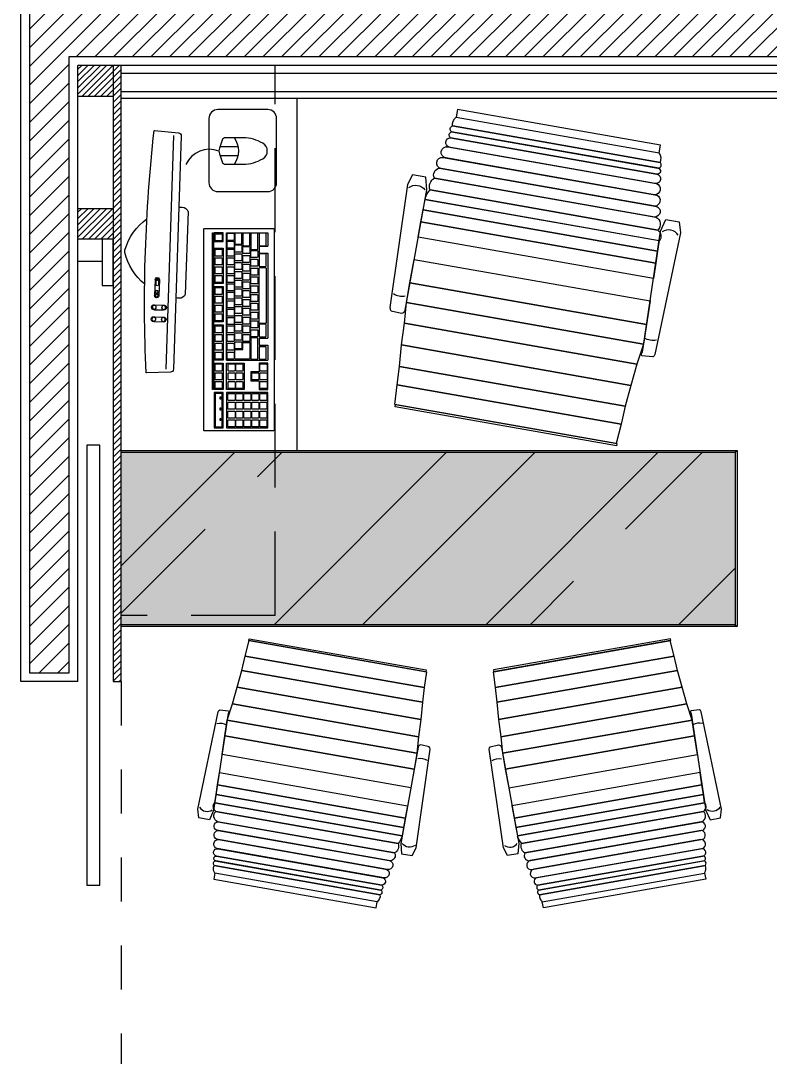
# Model space of a CAD drawing. Header units: millimetres. Extents: x 1999 to 2304, y 1614 to 1800.
# Drawn here: x 2214.002 to 2215.706, y 1632.207 to 1634.563 of the extents above; entities that cross this region are included whole.
import ezdxf

# ---------------------------------------------------------------- set-up
doc = ezdxf.new("R2010")
doc.units = ezdxf.units.MM
doc.header["$LTSCALE"] = 0.03
doc.linetypes.add('HIDDEN', pattern=[9.525, 6.35, -3.175])
for name, color, linetype in [('Esquadrias', 3, 'Continuous'), ('Layout', 6, 'Continuous'), ('PL1', 1, 'Continuous'), ('PL250', 250, 'Continuous'), ('PL251', 251, 'Continuous'), ('PL5', 5, 'Continuous'), ('PL6', 6, 'Continuous')]:
    doc.layers.add(name, color=color, linetype=linetype)

# ---------------------------------------------------------------- blocks, each defined once
blk = doc.blocks.new('chair')
at = {"layer": 'Layout', "color": 5}
for p, q in [((-0.2341, -0.0176), (-0.2341, 0)), ((-0.2341, 0), (0.2341, 0)), ((0.2341, 0), (0.2341, -0.0176)), ((0.2341, -0.0176), (-0.2341, -0.0176))]:
    blk.add_line(p, q, dxfattribs=at)
at = {"layer": 'Layout', "color": 251}
for p, q in [((0.2341, -0.0176), (-0.2341, -0.0176)), ((0.2341, -0.0176), (-0.2341, -0.0176)), ((-0.2398, -0.0385), (0.2388, -0.0385)), ((0.2388, -0.0385), (-0.2398, -0.0385)), ((-0.2398, -0.0385), (0.2388, -0.0385)), ((-0.2398, -0.0521), (0.2388, -0.0521)), ((0.2388, -0.0521), (-0.2373, -0.0521)), ((0.2388, -0.0661), (-0.2373, -0.0661)), ((-0.2373, -0.0661), (0.2388, -0.0661)), ((0.2414, -0.0874), (-0.2399, -0.0874)), ((-0.2373, -0.0874), (0.2388, -0.0874)), ((0.2474, -0.113), (-0.2459, -0.113)), ((-0.2399, -0.113), (0.2414, -0.113)), ((0.2513, -0.1386), (-0.2499, -0.1386)), ((-0.2459, -0.1386), (0.2474, -0.1386)), ((0.259, -0.1627), (-0.252, -0.1627)), ((-0.2499, -0.1627), (0.259, -0.1627)), ((0.264, -0.1907), (-0.2615, -0.1907)), ((-0.2615, -0.1907), (0.264, -0.1907)), ((0.2716, -0.2139), (-0.2688, -0.2139)), ((-0.2688, -0.2141), (0.2716, -0.2139)), ((0.2717, -0.2381), (-0.2694, -0.2381)), ((-0.2694, -0.2381), (0.2717, -0.2381)), ((0.2718, -0.2655), (-0.2701, -0.2655)), ((-0.2701, -0.2655), (0.2718, -0.2655)), ((-0.271, -0.3012), (0.2719, -0.3012)), ((0.2721, -0.3525), (-0.2723, -0.3525)), ((0.2723, -0.4068), (-0.2737, -0.4068)), ((-0.2737, -0.4068), (0.2723, -0.4068)), ((0.2725, -0.4524), (-0.2749, -0.4518)), ((-0.2749, -0.4518), (0.2725, -0.4524)), ((-0.2678, -0.4994), (0.2685, -0.4994)), ((0.2685, -0.4994), (-0.2678, -0.4994)), ((-0.2628, -0.5491), (0.2667, -0.5491)), ((0.2667, -0.5491), (-0.2628, -0.5491)), ((-0.2583, -0.598), (0.2627, -0.598)), ((0.2627, -0.598), (-0.2583, -0.598)), ((-0.2561, -0.6398), (0.2605, -0.6398)), ((0.2605, -0.6398), (-0.2561, -0.6398)), ((-0.2523, -0.6849), (0.2585, -0.6849))]:
    blk.add_line(p, q, dxfattribs=at)
at = {"layer": 'Layout'}
for p, q in [((-0.2688, -0.2139), (-0.2694, -0.2381)), ((0.2717, -0.2381), (0.2716, -0.2139)), ((-0.2694, -0.2381), (-0.2701, -0.2655)), ((0.2718, -0.2655), (0.2717, -0.2381)), ((-0.2701, -0.2655), (-0.271, -0.3012)), ((0.2719, -0.3012), (0.2718, -0.2655)), ((-0.2723, -0.3525), (-0.2737, -0.4068)), ((0.2723, -0.4068), (0.2721, -0.3525)), ((-0.2737, -0.4068), (-0.2749, -0.4518)), ((0.2725, -0.4524), (0.2723, -0.4068)), ((-0.2749, -0.4518), (-0.2678, -0.4994)), ((0.2685, -0.4994), (0.2725, -0.4524)), ((-0.2678, -0.4994), (-0.2628, -0.5491)), ((0.2667, -0.5491), (0.2685, -0.4994)), ((-0.2628, -0.5491), (-0.2583, -0.598)), ((0.2627, -0.598), (0.2667, -0.5491)), ((-0.2583, -0.598), (-0.2561, -0.6398)), ((0.2605, -0.6398), (0.2627, -0.598)), ((-0.2561, -0.6398), (-0.2523, -0.6849)), ((0.2585, -0.6849), (0.2605, -0.6398))]:
    blk.add_line(p, q, dxfattribs=at)
at = {"layer": 'Layout', "color": 5}
for points in [[(-0.2755, -0.1643), (-0.3059, -0.1643), (-0.3132, -0.1881), (-0.304, -0.4704, 0.205362), (-0.3002, -0.4768), (-0.2757, -0.4782, 0.424927), (-0.2754, -0.4703), (-0.2682, -0.1924)], [(0.2788, -0.164), (0.3092, -0.164), (0.3165, -0.1878), (0.3073, -0.4701, -0.205362), (0.3035, -0.4765), (0.279, -0.4779, -0.331039), (0.2726, -0.47), (0.2715, -0.1921)]]:
    blk.add_lwpolyline(points, format="xyb", close=True, dxfattribs=at)
for points in [[(-0.3092, -0.1942, -0.419252), (-0.2722, -0.1931, 0.402201)], [(0.3125, -0.1939, 0.419252), (0.2755, -0.1929, -0.402201)], [(-0.3018, -0.4375, 0.2105), (-0.2744, -0.4377, -0.207409)], [(0.3051, -0.4373, -0.2105), (0.2777, -0.4374, 0.207409)]]:
    blk.add_lwpolyline(points, format="xyb", dxfattribs=at)
at = {"layer": 'Layout'}
blk.add_lwpolyline([(0.2568, -0.6849), (-0.2539, -0.6849), (-0.2539, -0.69), (0.2568, -0.69)], close=True, dxfattribs=at)
at = {"layer": 'Layout', "color": 5}
for centre, radius, start, end in [((-0.2165, -0.0337), 0.0238, 137.6235, 191.6796), ((-0.2165, -0.0337), 0.0238, 137.6235, 191.6796), ((0.2189, -0.032), 0.0209, 341.9604, 43.4591), ((0.2189, -0.032), 0.0209, 341.9604, 43.4591), ((-0.2343, -0.0453), 0.00878, 129.2386, 230.7614), ((0.2357, -0.0453), 0.00745, 294.139, 65.861), ((-0.2373, -0.0767), 0.0107, 90, 270), ((-0.2373, -0.0591), 0.00696, 90, 270), ((0.2352, -0.0591), 0.00781, 296.9826, 63.0174), ((0.2369, -0.0767), 0.0108, 280.1541, 79.8459), ((-0.2382, -0.1002), 0.0129, 97.7987, 262.2013), ((0.2414, -0.1002), 0.0128, 270, 90), ((-0.2416, -0.1258), 0.0135, 108.746, 251.254), ((0.2474, -0.1258), 0.0128, 270, 90), ((-0.2472, -0.1506), 0.0124, 102.6717, 257.3283), ((0.2471, -0.1532), 0.0152, 321.1954, 74.0184), ((-0.2473, -0.1799), 0.0178, 105.1255, 217.329), ((0.2455, -0.1796), 0.0216, 329.1582, 51.2932), ((-0.2552, -0.2055), 0.0161, 113.1015, 212.385), ((0.2232, -0.2168), 0.0485, 3.4659, 32.6133)]:
    blk.add_arc(centre, radius, start, end, dxfattribs=at)
blk = doc.blocks.new('TV DE PLASMA 29PL')
at = {"layer": 'PL250'}
for p, q in [((0.1413, 0.2032), (-0.1307, 0.2032)), ((0.3901, 0.1474), (-0.3795, 0.1474)), ((-0.2245, 0.1025), (-0.2245, 0.1335)), ((-0.2085, 0.1025), (-0.2085, 0.1335)), ((-0.1852, 0.1025), (-0.1852, 0.1335)), ((-0.1692, 0.1025), (-0.1692, 0.1335)), ((-0.0866, 0.1163), (-0.1388, 0.1163)), ((-0.0866, 0.1135), (-0.1016, 0.1135)), ((-0.0866, 0.1051), (-0.1016, 0.1051)), ((-0.0866, 0.1135), (-0.0866, 0.1051)), ((-0.0866, 0.1023), (-0.1388, 0.1023))]:
    blk.add_line(p, q, dxfattribs=at)
for centre, radius in [((-0.2165, 0.1335), 0.00673), ((-0.2165, 0.1335), 0.00623), ((-0.1772, 0.1335), 0.00673), ((-0.1772, 0.1335), 0.00623), ((-0.2165, 0.1025), 0.00673), ((-0.2165, 0.1025), 0.00623), ((-0.1772, 0.1025), 0.00673), ((-0.1772, 0.1025), 0.00623), ((-0.1388, 0.1093), 0.00498), ((-0.1388, 0.1093), 0.00448), ((-0.1265, 0.1093), 0.00498), ((-0.1265, 0.1093), 0.00448), ((-0.0866, 0.1093), 0.00162)]:
    blk.add_circle(centre, radius, dxfattribs=at)
for centre, radius, start, end in [((-0.1248, 0.1841), 0.02, 107.0959, 181.9473), ((0.0523, 0.1901), 0.1971, 181.9473, 185.1513), ((0.1354, 0.1841), 0.02, 358.0527, 72.9041), ((-0.0417, 0.1901), 0.1971, 354.8487, 358.0527), ((-0.2165, 0.1345), 0.00807, 352.6021, 187.3979), ((-0.1772, 0.1345), 0.00807, 352.6021, 187.3979), ((-0.2165, 0.1014), 0.00807, 172.6021, 7.3979), ((-0.1772, 0.1014), 0.00807, 172.6021, 7.3979), ((-0.1391, 0.1093), 0.00701, 87.5804, 272.4196), ((-0.1018, 0.1093), 0.00424, 87.5804, 272.4196), ((-0.0863, 0.1093), 0.00701, 267.5804, 92.4196), ((-0.0864, 0.1093), 0.00424, 267.5804, 92.4196), ((0.0523, 0.1901), 0.1971, 218.1188, 254.6284), ((-0.0417, 0.1901), 0.1971, 285.3716, 321.8812), ((0.0053, 0.0193), 0.02, 254.6284, 285.3716)]:
    blk.add_arc(centre, radius, start, end, dxfattribs=at)
at = {"layer": 'PL5'}
blk.add_lwpolyline([(0.4, 0.163, 0.395059), (0.3901, 0.1724), (-0.3795, 0.1724, 0.395059), (-0.3894, 0.163), (-0.3946, 0.0843, 0.255546), (-0.3938, 0.0825, 0.038223), (0.4044, 0.0825, 0.255546), (0.4052, 0.0843)], format="xyb", close=True, dxfattribs=at)
blk = doc.blocks.new('Teclado')
at = {"layer": 'PL250'}
blk.add_lwpolyline([(-0.23, 0.158), (-0.23, 0.002, 0.414214), (-0.228, 0), (0.228, 0, 0.414214), (0.23, 0.002), (0.23, 0.158, 0.414214), (0.228, 0.16), (-0.228, 0.16, 0.414214)], format="xyb", close=True, dxfattribs=at)
at = {"layer": 'PL251'}
for p, q in [((-0.22, 0.108), (-0.22, 0.0141)), ((0.069, 0.108), (-0.22, 0.108)), ((0.069, 0.108), (0.069, 0.0141)), ((0.098, 0.0494), (0.098, 0.0363)), ((0.116, 0.0532), (0.116, 0.034)), ((-0.19, 0.0341), (-0.19, 0.0141)), ((-0.19, 0.0341), (-0.174, 0.0341)), ((-0.174, 0.0341), (-0.174, 0.0141)), ((0.019, 0.0341), (0.019, 0.0141)), ((0.019, 0.0341), (0.035, 0.0341)), ((0.035, 0.0341), (0.035, 0.0141)), ((-0.22, 0.0141), (-0.19, 0.0141)), ((-0.174, 0.0141), (0.019, 0.0141)), ((0.035, 0.0141), (0.069, 0.0141))]:
    blk.add_line(p, q, dxfattribs=at)
for points in [[(-0.22, 0.138), (0.136, 0.138), (0.136, 0.14), (-0.22, 0.14)], [(-0.22, 0.136), (-0.2, 0.136), (-0.2, 0.116), (-0.22, 0.116)], [(-0.105, 0.136), (-0.185, 0.136), (-0.185, 0.116), (-0.105, 0.116)], [(-0.018, 0.136), (-0.098, 0.136), (-0.098, 0.116), (-0.018, 0.116)], [(0.069, 0.136), (-0.011, 0.136), (-0.011, 0.116), (0.069, 0.116)], [(0.136, 0.136), (0.076, 0.136), (0.076, 0.116), (0.136, 0.116)], [(0.143, 0.136), (0.223, 0.136), (0.223, 0.116), (0.143, 0.116)], [(0.145, 0.134), (0.221, 0.134), (0.221, 0.118), (0.145, 0.118)], [(0.1529, 0.1227), (0.1529, 0.1207), (0.1579, 0.1207), (0.1579, 0.1227)], [(0.1779, 0.1227), (0.1779, 0.1207), (0.1829, 0.1207), (0.1829, 0.1227)], [(0.2018, 0.1227), (0.2018, 0.1207), (0.2068, 0.1207), (0.2068, 0.1227)], [(0.136, 0.108), (0.076, 0.108), (0.076, 0.068), (0.136, 0.068)], [(0.223, 0.0141), (0.143, 0.0141), (0.143, 0.108), (0.223, 0.108)]]:
    blk.add_lwpolyline(points, close=True, dxfattribs=at)
for points in [[(-0.202, 0.1325, 0.414214), (-0.2035, 0.134), (-0.2165, 0.134, 0.414214), (-0.218, 0.1325), (-0.218, 0.1195, 0.414214), (-0.2165, 0.118), (-0.2035, 0.118, 0.414214), (-0.202, 0.1195)], [(-0.167, 0.1325, 0.414214), (-0.1685, 0.134), (-0.1815, 0.134, 0.414214), (-0.183, 0.1325), (-0.183, 0.1195, 0.414214), (-0.1815, 0.118), (-0.1685, 0.118, 0.414214), (-0.167, 0.1195)], [(-0.147, 0.1325, 0.414214), (-0.1485, 0.134), (-0.1615, 0.134, 0.414214), (-0.163, 0.1325), (-0.163, 0.1195, 0.414214), (-0.1615, 0.118), (-0.1485, 0.118, 0.414214), (-0.147, 0.1195)], [(-0.127, 0.1325, 0.414214), (-0.1285, 0.134), (-0.1415, 0.134, 0.414214), (-0.143, 0.1325), (-0.143, 0.1195, 0.414214), (-0.1415, 0.118), (-0.1285, 0.118, 0.414214), (-0.127, 0.1195)], [(-0.107, 0.1325, 0.414214), (-0.1085, 0.134), (-0.1215, 0.134, 0.414214), (-0.123, 0.1325), (-0.123, 0.1195, 0.414214), (-0.1215, 0.118), (-0.1085, 0.118, 0.414214), (-0.107, 0.1195)], [(-0.0799, 0.1325, 0.414214), (-0.0814, 0.134), (-0.0944, 0.134, 0.414214), (-0.0959, 0.1325), (-0.0959, 0.1195, 0.414214), (-0.0944, 0.118), (-0.0814, 0.118, 0.414214), (-0.0799, 0.1195)], [(-0.0599, 0.1325, 0.414214), (-0.0614, 0.134), (-0.0744, 0.134, 0.414214), (-0.0759, 0.1325), (-0.0759, 0.1195, 0.414214), (-0.0744, 0.118), (-0.0614, 0.118, 0.414214), (-0.0599, 0.1195)], [(-0.0399, 0.1325, 0.414214), (-0.0414, 0.134), (-0.0544, 0.134, 0.414214), (-0.0559, 0.1325), (-0.0559, 0.1195, 0.414214), (-0.0544, 0.118), (-0.0414, 0.118, 0.414214), (-0.0399, 0.1195)], [(-0.0199, 0.1325, 0.414214), (-0.0214, 0.134), (-0.0344, 0.134, 0.414214), (-0.0359, 0.1325), (-0.0359, 0.1195, 0.414214), (-0.0344, 0.118), (-0.0214, 0.118, 0.414214), (-0.0199, 0.1195)], [(0.007, 0.1325, 0.414214), (0.0055, 0.134), (-0.0075, 0.134, 0.414214), (-0.009, 0.1325), (-0.009, 0.1195, 0.414214), (-0.0075, 0.118), (0.0055, 0.118, 0.414214), (0.007, 0.1195)], [(0.027, 0.1325, 0.414214), (0.0255, 0.134), (0.0125, 0.134, 0.414214), (0.011, 0.1325), (0.011, 0.1195, 0.414214), (0.0125, 0.118), (0.0255, 0.118, 0.414214), (0.027, 0.1195)], [(0.047, 0.1325, 0.414214), (0.0455, 0.134), (0.0325, 0.134, 0.414214), (0.031, 0.1325), (0.031, 0.1195, 0.414214), (0.0325, 0.118), (0.0455, 0.118, 0.414214), (0.047, 0.1195)], [(0.067, 0.1325, 0.414214), (0.0655, 0.134), (0.0525, 0.134, 0.414214), (0.051, 0.1325), (0.051, 0.1195, 0.414214), (0.0525, 0.118), (0.0655, 0.118, 0.414214), (0.067, 0.1195)], [(0.094, 0.1325, 0.414214), (0.0925, 0.134), (0.0795, 0.134, 0.414214), (0.078, 0.1325), (0.078, 0.1195, 0.414214), (0.0795, 0.118), (0.0925, 0.118, 0.414214), (0.094, 0.1195)], [(0.114, 0.1325, 0.414214), (0.1125, 0.134), (0.0995, 0.134, 0.414214), (0.098, 0.1325), (0.098, 0.1195, 0.414214), (0.0995, 0.118), (0.1125, 0.118, 0.414214), (0.114, 0.1195)], [(0.134, 0.1325, 0.414214), (0.1325, 0.134), (0.1195, 0.134, 0.414214), (0.118, 0.1325), (0.118, 0.1195, 0.414214), (0.1195, 0.118), (0.1325, 0.118, 0.414214), (0.134, 0.1195)], [(-0.2029, 0.1055, 0.414214), (-0.2044, 0.107), (-0.2174, 0.107, 0.414214), (-0.2189, 0.1055), (-0.2189, 0.0925, 0.414214), (-0.2174, 0.091), (-0.2044, 0.091, 0.414214), (-0.2029, 0.0925)], [(-0.1848, 0.1055, 0.414214), (-0.1863, 0.107), (-0.1993, 0.107, 0.414214), (-0.2008, 0.1055), (-0.2008, 0.0925, 0.414214), (-0.1993, 0.091), (-0.1863, 0.091, 0.414214), (-0.1848, 0.0925)], [(-0.167, 0.1055, 0.414214), (-0.1685, 0.107), (-0.1815, 0.107, 0.414214), (-0.183, 0.1055), (-0.183, 0.0925, 0.414214), (-0.1815, 0.091), (-0.1685, 0.091, 0.414214), (-0.167, 0.0925)], [(-0.147, 0.1055, 0.414214), (-0.1485, 0.107), (-0.1615, 0.107, 0.414214), (-0.163, 0.1055), (-0.163, 0.0925, 0.414214), (-0.1615, 0.091), (-0.1485, 0.091, 0.414214), (-0.147, 0.0925)], [(-0.127, 0.1055, 0.414214), (-0.1285, 0.107), (-0.1415, 0.107, 0.414214), (-0.143, 0.1055), (-0.143, 0.0925, 0.414214), (-0.1415, 0.091), (-0.1285, 0.091, 0.414214), (-0.127, 0.0925)], [(-0.107, 0.1055, 0.414214), (-0.1085, 0.107), (-0.1215, 0.107, 0.414214), (-0.123, 0.1055), (-0.123, 0.0925, 0.414214), (-0.1215, 0.091), (-0.1085, 0.091, 0.414214), (-0.107, 0.0925)], [(-0.0881, 0.1055, 0.414214), (-0.0896, 0.107), (-0.1026, 0.107, 0.414214), (-0.1041, 0.1055), (-0.1041, 0.0925, 0.414214), (-0.1026, 0.091), (-0.0896, 0.091, 0.414214), (-0.0881, 0.0925)], [(-0.0692, 0.1055, 0.414214), (-0.0707, 0.107), (-0.0837, 0.107, 0.414214), (-0.0852, 0.1055), (-0.0852, 0.0925, 0.414214), (-0.0837, 0.091), (-0.0707, 0.091, 0.414214), (-0.0692, 0.0925)], [(-0.0496, 0.1055, 0.414214), (-0.0511, 0.107), (-0.0641, 0.107, 0.414214), (-0.0656, 0.1055), (-0.0656, 0.0925, 0.414214), (-0.0641, 0.091), (-0.0511, 0.091, 0.414214), (-0.0496, 0.0925)], [(-0.0303, 0.1055, 0.414214), (-0.0318, 0.107), (-0.0448, 0.107, 0.414214), (-0.0463, 0.1055), (-0.0463, 0.0925, 0.414214), (-0.0448, 0.091), (-0.0318, 0.091, 0.414214), (-0.0303, 0.0925)], [(-0.0114, 0.1055, 0.414214), (-0.0129, 0.107), (-0.0259, 0.107, 0.414214), (-0.0274, 0.1055), (-0.0274, 0.0925, 0.414214), (-0.0259, 0.091), (-0.0129, 0.091, 0.414214), (-0.0114, 0.0925)], [(0.007, 0.1055, 0.414214), (0.0055, 0.107), (-0.0075, 0.107, 0.414214), (-0.009, 0.1055), (-0.009, 0.0925, 0.414214), (-0.0075, 0.091), (0.0055, 0.091, 0.414214), (0.007, 0.0925)], [(0.027, 0.1055, 0.414214), (0.0255, 0.107), (0.0125, 0.107, 0.414214), (0.011, 0.1055), (0.011, 0.0925, 0.414214), (0.0125, 0.091), (0.0255, 0.091, 0.414214), (0.027, 0.0925)], [(0.047, 0.1055, 0.414214), (0.0455, 0.107), (0.0325, 0.107, 0.414214), (0.031, 0.1055), (0.031, 0.0925, 0.414214), (0.0325, 0.091), (0.0455, 0.091, 0.414214), (0.047, 0.0925)], [(0.067, 0.1055, 0.414214), (0.0655, 0.107), (0.0525, 0.107, 0.414214), (0.051, 0.1055), (0.051, 0.0925, 0.414214), (0.0525, 0.091), (0.0655, 0.091, 0.414214), (0.067, 0.0925)], [(0.094, 0.1032, 0.414214), (0.0925, 0.1047), (0.0795, 0.1047, 0.414214), (0.078, 0.1032), (0.078, 0.0902, 0.414214), (0.0795, 0.0887), (0.0925, 0.0887, 0.414214), (0.094, 0.0902)], [(0.114, 0.1032, 0.414214), (0.1125, 0.1047), (0.0995, 0.1047, 0.414214), (0.098, 0.1032), (0.098, 0.0902, 0.414214), (0.0995, 0.0887), (0.1125, 0.0887, 0.414214), (0.114, 0.0902)], [(0.134, 0.1032, 0.414214), (0.1325, 0.1047), (0.1195, 0.1047, 0.414214), (0.118, 0.1032), (0.118, 0.0902, 0.414214), (0.1195, 0.0887), (0.1325, 0.0887, 0.414214), (0.134, 0.0902)], [(0.161, 0.1033, 0.414214), (0.1595, 0.1048), (0.1465, 0.1048, 0.414214), (0.145, 0.1033), (0.145, 0.0903, 0.414214), (0.1465, 0.0888), (0.1595, 0.0888, 0.414214), (0.161, 0.0903)], [(0.181, 0.1033, 0.414214), (0.1795, 0.1048), (0.1665, 0.1048, 0.414214), (0.165, 0.1033), (0.165, 0.0903, 0.414214), (0.1665, 0.0888), (0.1795, 0.0888, 0.414214), (0.181, 0.0903)], [(0.201, 0.1033, 0.414214), (0.1995, 0.1048), (0.1865, 0.1048, 0.414214), (0.185, 0.1033), (0.185, 0.0903, 0.414214), (0.1865, 0.0888), (0.1995, 0.0888, 0.414214), (0.201, 0.0903)], [(0.221, 0.1033, 0.414214), (0.2195, 0.1048), (0.2065, 0.1048, 0.414214), (0.205, 0.1033), (0.205, 0.0903, 0.414214), (0.2065, 0.0888), (0.2195, 0.0888, 0.414214), (0.221, 0.0903)], [(-0.2175, 0.0894), (-0.1955, 0.0894, -0.414214), (-0.194, 0.0879), (-0.194, 0.0748, -0.414214), (-0.1955, 0.0733), (-0.2175, 0.0733, -0.414214), (-0.219, 0.0748), (-0.219, 0.0879, -0.414214)], [(-0.219, 0.0567), (-0.219, 0.0698, -0.414214), (-0.2175, 0.0713), (-0.1922, 0.0713, -0.414214), (-0.1907, 0.0698), (-0.1907, 0.0567, -0.414214), (-0.1922, 0.0552), (-0.2175, 0.0552, -0.414214)], [(-0.1764, 0.0878, 0.414214), (-0.1779, 0.0893), (-0.1909, 0.0893, 0.414214), (-0.1924, 0.0878), (-0.1924, 0.0748, 0.414214), (-0.1909, 0.0733), (-0.1779, 0.0733, 0.414214), (-0.1764, 0.0748)], [(-0.1727, 0.0697, 0.414214), (-0.1742, 0.0712), (-0.1872, 0.0712, 0.414214), (-0.1887, 0.0697), (-0.1887, 0.0567, 0.414214), (-0.1872, 0.0552), (-0.1742, 0.0552, 0.414214), (-0.1727, 0.0567)], [(-0.1564, 0.0878, 0.414214), (-0.1579, 0.0893), (-0.1709, 0.0893, 0.414214), (-0.1724, 0.0878), (-0.1724, 0.0748, 0.414214), (-0.1709, 0.0733), (-0.1579, 0.0733, 0.414214), (-0.1564, 0.0748)], [(-0.1527, 0.0697, 0.414214), (-0.1542, 0.0712), (-0.1672, 0.0712, 0.414214), (-0.1687, 0.0697), (-0.1687, 0.0567, 0.414214), (-0.1672, 0.0552), (-0.1542, 0.0552, 0.414214), (-0.1527, 0.0567)], [(-0.1364, 0.0878, 0.414214), (-0.1379, 0.0893), (-0.1509, 0.0893, 0.414214), (-0.1524, 0.0878), (-0.1524, 0.0748, 0.414214), (-0.1509, 0.0733), (-0.1379, 0.0733, 0.414214), (-0.1364, 0.0748)], [(-0.1327, 0.0697, 0.414214), (-0.1342, 0.0712), (-0.1472, 0.0712, 0.414214), (-0.1487, 0.0697), (-0.1487, 0.0567, 0.414214), (-0.1472, 0.0552), (-0.1342, 0.0552, 0.414214), (-0.1327, 0.0567)], [(-0.1164, 0.0878, 0.414214), (-0.1179, 0.0893), (-0.1309, 0.0893, 0.414214), (-0.1324, 0.0878), (-0.1324, 0.0748, 0.414214), (-0.1309, 0.0733), (-0.1179, 0.0733, 0.414214), (-0.1164, 0.0748)], [(-0.1127, 0.0697, 0.414214), (-0.1142, 0.0712), (-0.1272, 0.0712, 0.414214), (-0.1287, 0.0697), (-0.1287, 0.0567, 0.414214), (-0.1272, 0.0552), (-0.1142, 0.0552, 0.414214), (-0.1127, 0.0567)], [(-0.0964, 0.0878, 0.414214), (-0.0979, 0.0893), (-0.1109, 0.0893, 0.414214), (-0.1124, 0.0878), (-0.1124, 0.0748, 0.414214), (-0.1109, 0.0733), (-0.0979, 0.0733, 0.414214), (-0.0964, 0.0748)], [(-0.0927, 0.0697, 0.414214), (-0.0942, 0.0712), (-0.1072, 0.0712, 0.414214), (-0.1087, 0.0697), (-0.1087, 0.0567, 0.414214), (-0.1072, 0.0552), (-0.0942, 0.0552, 0.414214), (-0.0927, 0.0567)], [(-0.0764, 0.0878, 0.414214), (-0.0779, 0.0893), (-0.0909, 0.0893, 0.414214), (-0.0924, 0.0878), (-0.0924, 0.0748, 0.414214), (-0.0909, 0.0733), (-0.0779, 0.0733, 0.414214), (-0.0764, 0.0748)], [(-0.0727, 0.0697, 0.414214), (-0.0742, 0.0712), (-0.0872, 0.0712, 0.414214), (-0.0887, 0.0697), (-0.0887, 0.0567, 0.414214), (-0.0872, 0.0552), (-0.0742, 0.0552, 0.414214), (-0.0727, 0.0567)], [(-0.0564, 0.0878, 0.414214), (-0.0579, 0.0893), (-0.0709, 0.0893, 0.414214), (-0.0724, 0.0878), (-0.0724, 0.0748, 0.414214), (-0.0709, 0.0733), (-0.0579, 0.0733, 0.414214), (-0.0564, 0.0748)], [(-0.0527, 0.0697, 0.414214), (-0.0542, 0.0712), (-0.0672, 0.0712, 0.414214), (-0.0687, 0.0697), (-0.0687, 0.0567, 0.414214), (-0.0672, 0.0552), (-0.0542, 0.0552, 0.414214), (-0.0527, 0.0567)], [(-0.0364, 0.0878, 0.414214), (-0.0379, 0.0893), (-0.0509, 0.0893, 0.414214), (-0.0524, 0.0878), (-0.0524, 0.0748, 0.414214), (-0.0509, 0.0733), (-0.0379, 0.0733, 0.414214), (-0.0364, 0.0748)], [(-0.0327, 0.0697, 0.414214), (-0.0342, 0.0712), (-0.0472, 0.0712, 0.414214), (-0.0487, 0.0697), (-0.0487, 0.0567, 0.414214), (-0.0472, 0.0552), (-0.0342, 0.0552, 0.414214), (-0.0327, 0.0567)], [(-0.0164, 0.0878, 0.414214), (-0.0179, 0.0893), (-0.0309, 0.0893, 0.414214), (-0.0324, 0.0878), (-0.0324, 0.0748, 0.414214), (-0.0309, 0.0733), (-0.0179, 0.0733, 0.414214), (-0.0164, 0.0748)], [(-0.0127, 0.0697, 0.414214), (-0.0142, 0.0712), (-0.0272, 0.0712, 0.414214), (-0.0287, 0.0697), (-0.0287, 0.0567, 0.414214), (-0.0272, 0.0552), (-0.0142, 0.0552, 0.414214), (-0.0127, 0.0567)], [(0.0036, 0.0878, 0.414214), (0.0021, 0.0893), (-0.0109, 0.0893, 0.414214), (-0.0124, 0.0878), (-0.0124, 0.0748, 0.414214), (-0.0109, 0.0733), (0.0021, 0.0733, 0.414214), (0.0036, 0.0748)], [(0.0073, 0.0697, 0.414214), (0.0058, 0.0712), (-0.0072, 0.0712, 0.414214), (-0.0087, 0.0697), (-0.0087, 0.0567, 0.414214), (-0.0072, 0.0552), (0.0058, 0.0552, 0.414214), (0.0073, 0.0567)], [(0.0236, 0.0878, 0.414214), (0.0221, 0.0893), (0.0091, 0.0893, 0.414214), (0.0076, 0.0878), (0.0076, 0.0748, 0.414214), (0.0091, 0.0733), (0.0221, 0.0733, 0.414214), (0.0236, 0.0748)], [(0.0273, 0.0697, 0.414214), (0.0258, 0.0712), (0.0128, 0.0712, 0.414214), (0.0113, 0.0697), (0.0113, 0.0567, 0.414214), (0.0128, 0.0552), (0.0258, 0.0552, 0.414214), (0.0273, 0.0567)], [(0.0436, 0.0878, 0.414214), (0.0421, 0.0893), (0.0291, 0.0893, 0.414214), (0.0276, 0.0878), (0.0276, 0.0748, 0.414214), (0.0291, 0.0733), (0.0421, 0.0733, 0.414214), (0.0436, 0.0748)], [(0.0306, 0.0552), (0.0655, 0.0552, 0.414214), (0.067, 0.0567), (0.067, 0.0878, 0.414214), (0.0655, 0.0893), (0.047, 0.0893, 0.414214), (0.0455, 0.0878), (0.0455, 0.0723, -0.414214), (0.044, 0.0708), (0.0306, 0.0708, 0.414214), (0.0291, 0.0693), (0.0291, 0.0567, 0.414214)], [(0.094, 0.0855, 0.414214), (0.0925, 0.087), (0.0795, 0.087, 0.414214), (0.078, 0.0855), (0.078, 0.0725, 0.414214), (0.0795, 0.071), (0.0925, 0.071, 0.414214), (0.094, 0.0725)], [(0.114, 0.0855, 0.414214), (0.1125, 0.087), (0.0995, 0.087, 0.414214), (0.098, 0.0855), (0.098, 0.0725, 0.414214), (0.0995, 0.071), (0.1125, 0.071, 0.414214), (0.114, 0.0725)], [(0.134, 0.0855, 0.414214), (0.1325, 0.087), (0.1195, 0.087, 0.414214), (0.118, 0.0855), (0.118, 0.0725, 0.414214), (0.1195, 0.071), (0.1325, 0.071, 0.414214), (0.134, 0.0725)], [(0.161, 0.0856, 0.414214), (0.1595, 0.0871), (0.1465, 0.0871, 0.414214), (0.145, 0.0856), (0.145, 0.0726, 0.414214), (0.1465, 0.0711), (0.1595, 0.0711, 0.414214), (0.161, 0.0726)], [(0.181, 0.0856, 0.414214), (0.1795, 0.0871), (0.1665, 0.0871, 0.414214), (0.165, 0.0856), (0.165, 0.0726, 0.414214), (0.1665, 0.0711), (0.1795, 0.0711, 0.414214), (0.181, 0.0726)], [(0.201, 0.0856, 0.414214), (0.1995, 0.0871), (0.1865, 0.0871, 0.414214), (0.185, 0.0856), (0.185, 0.0726, 0.414214), (0.1865, 0.0711), (0.1995, 0.0711, 0.414214), (0.201, 0.0726)], [(0.221, 0.0856, 0.414214), (0.2195, 0.0871), (0.2065, 0.0871, 0.414214), (0.205, 0.0856), (0.205, 0.0726, 0.414214), (0.2065, 0.0711), (0.2195, 0.0711, 0.414214), (0.221, 0.0726)], [(-0.219, 0.0386), (-0.219, 0.0517, -0.414214), (-0.2175, 0.0532), (-0.1834, 0.0532, -0.414214), (-0.1819, 0.0517), (-0.1819, 0.0386, -0.414214), (-0.1834, 0.0371), (-0.2175, 0.0371, -0.414214)], [(-0.1639, 0.0517, 0.414214), (-0.1654, 0.0532), (-0.1784, 0.0532, 0.414214), (-0.1799, 0.0517), (-0.1799, 0.0387, 0.414214), (-0.1784, 0.0372), (-0.1654, 0.0372, 0.414214), (-0.1639, 0.0387)], [(-0.1439, 0.0517, 0.414214), (-0.1454, 0.0532), (-0.1584, 0.0532, 0.414214), (-0.1599, 0.0517), (-0.1599, 0.0387, 0.414214), (-0.1584, 0.0372), (-0.1454, 0.0372, 0.414214), (-0.1439, 0.0387)], [(-0.1239, 0.0517, 0.414214), (-0.1254, 0.0532), (-0.1384, 0.0532, 0.414214), (-0.1399, 0.0517), (-0.1399, 0.0387, 0.414214), (-0.1384, 0.0372), (-0.1254, 0.0372, 0.414214), (-0.1239, 0.0387)], [(-0.1039, 0.0517, 0.414214), (-0.1054, 0.0532), (-0.1184, 0.0532, 0.414214), (-0.1199, 0.0517), (-0.1199, 0.0387, 0.414214), (-0.1184, 0.0372), (-0.1054, 0.0372, 0.414214), (-0.1039, 0.0387)], [(-0.0839, 0.0517, 0.414214), (-0.0854, 0.0532), (-0.0984, 0.0532, 0.414214), (-0.0999, 0.0517), (-0.0999, 0.0387, 0.414214), (-0.0984, 0.0372), (-0.0854, 0.0372, 0.414214), (-0.0839, 0.0387)], [(-0.0639, 0.0517, 0.414214), (-0.0654, 0.0532), (-0.0784, 0.0532, 0.414214), (-0.0799, 0.0517), (-0.0799, 0.0387, 0.414214), (-0.0784, 0.0372), (-0.0654, 0.0372, 0.414214), (-0.0639, 0.0387)], [(-0.0439, 0.0517, 0.414214), (-0.0454, 0.0532), (-0.0584, 0.0532, 0.414214), (-0.0599, 0.0517), (-0.0599, 0.0387, 0.414214), (-0.0584, 0.0372), (-0.0454, 0.0372, 0.414214), (-0.0439, 0.0387)], [(-0.0239, 0.0517, 0.414214), (-0.0254, 0.0532), (-0.0384, 0.0532, 0.414214), (-0.0399, 0.0517), (-0.0399, 0.0387, 0.414214), (-0.0384, 0.0372), (-0.0254, 0.0372, 0.414214), (-0.0239, 0.0387)], [(-0.0039, 0.0517, 0.414214), (-0.0054, 0.0532), (-0.0184, 0.0532, 0.414214), (-0.0199, 0.0517), (-0.0199, 0.0387, 0.414214), (-0.0184, 0.0372), (-0.0054, 0.0372, 0.414214), (-0.0039, 0.0387)], [(0.0161, 0.0517, 0.414214), (0.0146, 0.0532), (0.0016, 0.0532, 0.414214), (0.0001, 0.0517), (0.0001, 0.0387, 0.414214), (0.0016, 0.0372), (0.0146, 0.0372, 0.414214), (0.0161, 0.0387)], [(0.0185, 0.0517, -0.414214), (0.02, 0.0532), (0.0655, 0.0532, -0.414214), (0.067, 0.0517), (0.067, 0.0386, -0.414214), (0.0655, 0.0371), (0.02, 0.0371, -0.414214), (0.0185, 0.0386)], [(0.114, 0.0493, 0.414214), (0.1125, 0.0508), (0.0995, 0.0508, 0.414214), (0.098, 0.0493), (0.098, 0.0363, 0.414214), (0.0995, 0.0348), (0.1125, 0.0348, 0.414214), (0.114, 0.0363)], [(0.161, 0.0674, 0.414214), (0.1595, 0.0689), (0.1465, 0.0689, 0.414214), (0.145, 0.0674), (0.145, 0.0544, 0.414214), (0.1465, 0.0529), (0.1595, 0.0529, 0.414214), (0.161, 0.0544)], [(0.161, 0.0494, 0.414214), (0.1595, 0.0509), (0.1465, 0.0509, 0.414214), (0.145, 0.0494), (0.145, 0.0364, 0.414214), (0.1465, 0.0349), (0.1595, 0.0349, 0.414214), (0.161, 0.0364)], [(0.181, 0.0674, 0.414214), (0.1795, 0.0689), (0.1665, 0.0689, 0.414214), (0.165, 0.0674), (0.165, 0.0544, 0.414214), (0.1665, 0.0529), (0.1795, 0.0529, 0.414214), (0.181, 0.0544)], [(0.181, 0.0494, 0.414214), (0.1795, 0.0509), (0.1665, 0.0509, 0.414214), (0.165, 0.0494), (0.165, 0.0364, 0.414214), (0.1665, 0.0349), (0.1795, 0.0349, 0.414214), (0.181, 0.0364)], [(0.201, 0.0674, 0.414214), (0.1995, 0.0689), (0.1865, 0.0689, 0.414214), (0.185, 0.0674), (0.185, 0.0544, 0.414214), (0.1865, 0.0529), (0.1995, 0.0529, 0.414214), (0.201, 0.0544)], [(0.201, 0.0494, 0.414214), (0.1995, 0.0509), (0.1865, 0.0509, 0.414214), (0.185, 0.0494), (0.185, 0.0364, 0.414214), (0.1865, 0.0349), (0.1995, 0.0349, 0.414214), (0.201, 0.0364)], [(0.221, 0.0674, 0.414214), (0.2195, 0.0689), (0.2065, 0.0689, 0.414214), (0.205, 0.0674), (0.205, 0.0544, 0.414214), (0.2065, 0.0529), (0.2195, 0.0529, 0.414214), (0.221, 0.0544)], [(0.221, 0.0494, 0.414214), (0.2195, 0.0509), (0.2065, 0.0509, 0.414214), (0.205, 0.0494), (0.205, 0.0364, 0.414214), (0.2065, 0.0349), (0.2195, 0.0349, 0.414214), (0.221, 0.0364)], [(-0.2175, 0.0341), (-0.1922, 0.0341, -0.414214), (-0.1907, 0.0326), (-0.1907, 0.0195, -0.414214), (-0.1922, 0.018), (-0.2175, 0.018, -0.414214), (-0.219, 0.0195), (-0.219, 0.0326, -0.414214)], [(-0.1437, 0.0195, -0.414214), (-0.1452, 0.018), (-0.1705, 0.018, -0.414214), (-0.172, 0.0195), (-0.172, 0.0326, -0.414214), (-0.1705, 0.0341), (-0.1452, 0.0341, -0.414214), (-0.1437, 0.0326)], [(-0.0141, 0.0195), (-0.0141, 0.0326, 0.414214), (-0.0156, 0.0341), (-0.1394, 0.0341, 0.414214), (-0.1409, 0.0326), (-0.1409, 0.0195, 0.414214), (-0.1394, 0.018), (-0.0156, 0.018, 0.414214)], [(-0.0106, 0.0341), (0.0146, 0.0341, -0.414214), (0.0161, 0.0326), (0.0161, 0.0195, -0.414214), (0.0146, 0.018), (-0.0106, 0.018, -0.414214), (-0.0121, 0.0195), (-0.0121, 0.0326, -0.414214)], [(0.0402, 0.0341), (0.0655, 0.0341, -0.414214), (0.067, 0.0326), (0.067, 0.0195, -0.414214), (0.0655, 0.018), (0.0402, 0.018, -0.414214), (0.0387, 0.0195), (0.0387, 0.0326, -0.414214)], [(0.094, 0.0306, 0.414214), (0.0925, 0.0321), (0.0795, 0.0321, 0.414214), (0.078, 0.0306), (0.078, 0.0176, 0.414214), (0.0795, 0.0161), (0.0925, 0.0161, 0.414214), (0.094, 0.0176)], [(0.114, 0.0306, 0.414214), (0.1125, 0.0321), (0.0995, 0.0321, 0.414214), (0.098, 0.0306), (0.098, 0.0176, 0.414214), (0.0995, 0.0161), (0.1125, 0.0161, 0.414214), (0.114, 0.0176)], [(0.134, 0.0306, 0.414214), (0.1325, 0.0321), (0.1195, 0.0321, 0.414214), (0.118, 0.0306), (0.118, 0.0176, 0.414214), (0.1195, 0.0161), (0.1325, 0.0161, 0.414214), (0.134, 0.0176)], [(0.161, 0.0307, 0.414214), (0.1595, 0.0322), (0.1465, 0.0322, 0.414214), (0.145, 0.0307), (0.145, 0.0177, 0.414214), (0.1465, 0.0162), (0.1595, 0.0162, 0.414214), (0.161, 0.0177)], [(0.181, 0.0307, 0.414214), (0.1795, 0.0322), (0.1665, 0.0322, 0.414214), (0.165, 0.0307), (0.165, 0.0177, 0.414214), (0.1665, 0.0162), (0.1795, 0.0162, 0.414214), (0.181, 0.0177)], [(0.201, 0.0307, 0.414214), (0.1995, 0.0322), (0.1865, 0.0322, 0.414214), (0.185, 0.0307), (0.185, 0.0177, 0.414214), (0.1865, 0.0162), (0.1995, 0.0162, 0.414214), (0.201, 0.0177)], [(0.221, 0.0307, 0.414214), (0.2195, 0.0322), (0.2065, 0.0322, 0.414214), (0.205, 0.0307), (0.205, 0.0177, 0.414214), (0.2065, 0.0162), (0.2195, 0.0162, 0.414214), (0.221, 0.0177)]]:
    blk.add_lwpolyline(points, format="xyb", close=True, dxfattribs=at)
blk.add_lwpolyline([(0.116, 0.034), (0.136, 0.034), (0.136, 0.0141), (0.076, 0.0141), (0.076, 0.034), (0.096, 0.034), (0.096, 0.0532), (0.116, 0.0532)], dxfattribs=at)
blk = doc.blocks.new('Mouse')
at = {"layer": 'PL250'}
for p, q in [((-0.0111, 0.1289), (-0.0111, 0.0872)), ((0.0089, 0.1289), (0.0089, 0.0872))]:
    blk.add_line(p, q, dxfattribs=at)
blk.add_lwpolyline([(0.0931, 0.1336, 0.414214), (0.0729, 0.1539), (-0.0729, 0.1539, 0.414214), (-0.0932, 0.1336), (-0.0932, 0.0203, 0.414214), (-0.0729, 0), (0.0729, 0, 0.414214), (0.0931, 0.0203)], format="xyb", close=True, dxfattribs=at)
for centre, radius, start, end in [((-0.057, 0.1522), 0.0597, 339.4175, 65.2103), ((-0.0011, 0.1371), 0.0509, 233.9012, 306.0988)]:
    blk.add_arc(centre, radius, start, end, dxfattribs=at)
at = {"layer": 'PL6'}
blk.add_lwpolyline([(0.0289, 0.1162, 0.320037), (0.0234, 0.1239), (0.0056, 0.1301, 0.167465), (-0.0077, 0.1301), (-0.0256, 0.1239, 0.320037), (-0.0311, 0.1162), (-0.0311, 0.0757, 0.131312), (-0.0186, 0.0312, 0.570686), (0.0165, 0.0312, 0.131312), (0.0289, 0.0757)], format="xyb", close=True, dxfattribs=at)

msp = doc.modelspace()

# ---------------------------------------------------------------- hatches: boundary and pattern name
at = {"layer": 'Layout'}
h = msp.add_hatch(dxfattribs=at)
h.set_pattern_fill('_USER', color=252, scale=0.01, angle=45, pattern_type=0)
h.set_pattern_definition([(45, (149.669163, -0.952507), (-0.00707106781, 0.00707106781), [])])
h.paths.add_polyline_path([(2214.2303, 1633.0609), (2214.2303, 1634.4609), (2214.2123, 1634.4609), (2214.2123, 1633.0609)])
h.paths.add_polyline_path([(2214.2123, 1634.0659), (2214.2123, 1634.1359), (2214.1323, 1634.1359), (2214.1323, 1634.0659)])
h.paths.add_polyline_path([(2214.2123, 1634.3909), (2214.2123, 1634.4609), (2214.1323, 1634.4609), (2214.1323, 1634.3909)])
h.paths.add_polyline_path([(2214.2123, 1632.1109), (2214.2303, 1632.1109), (2214.2303, 1632.1609), (2214.2123, 1632.1609)])
at = {"layer": 'Layout', "ltscale": 10}
h = msp.add_hatch(color=7, dxfattribs=at)
h.dxf.hatch_style = 1
h.paths.add_polyline_path([(2215.6263, 1633.5819), (2214.5803, 1633.5819), (2214.5803, 1633.1899), (2215.6263, 1633.1899)])
h.paths.add_polyline_path([(2214.5803, 1633.5819), (2214.2303, 1633.5819), (2214.2303, 1633.1899), (2214.5803, 1633.1899)])
at = {"layer": 'Layout', "ltscale": 10, "true_color": 0x939598}
h = msp.add_hatch(dxfattribs=at)
h.set_pattern_fill('AR-RROOF', color=252, scale=0.02, angle=45)
h.set_pattern_definition([(45, (-48.14774, 29.7731), (0.43105229, 1.14947278), [7.62, -1.016, 2.54, -0.508]), (45, (-47.8496, 30.4305), (-0.83695987, 0.11853938), [1.524, -0.16764, 3.048, -0.381]), (45, (-48.27346, 30.25806), (1.62722241, 2.108564137), [4.064, -0.7112, 2.032, -0.508])])
h.paths.add_polyline_path([(2215.6263, 1633.5819), (2214.5803, 1633.5819), (2214.5803, 1633.1899), (2215.6263, 1633.1899)])
h.paths.add_polyline_path([(2214.5803, 1633.5819), (2214.2303, 1633.5819), (2214.2303, 1633.1899), (2214.5803, 1633.1899)])
at = {"layer": 'PL1'}
h = msp.add_hatch(dxfattribs=at)
h.set_pattern_fill('_USER', color=251, scale=0.03, angle=45, pattern_type=0)
h.set_pattern_definition([(45, (174.669163, -0.952507), (-0.02121320344, 0.02121320344), [])])
h.paths.add_polyline_path([(2218.0803, 1636.1569), (2217.9993, 1636.1569), (2217.9993, 1634.5909), (2214.1323, 1634.5909), (2214.1323, 1636.0209), (2214.0223, 1636.0209), (2214.0223, 1633.0809), (2214.1123, 1633.0809), (2214.1123, 1634.4809), (2217.9993, 1634.4809), (2217.9993, 1632.3959), (2218.0803, 1632.3959)])

# ---------------------------------------------------------------- linework, layer by layer
at = {"layer": 'Esquadrias'}
for points in [[(2214.1873, 1634.0659), (2214.1873, 1633.9609), (2214.2123, 1633.9609), (2214.2123, 1634.0659), (2214.1323, 1634.0659)], [(2214.1323, 1634.0159), (2214.1873, 1634.0159)]]:
    msp.add_lwpolyline(points, dxfattribs=at)
msp.add_lwpolyline([(2214.1523, 1633.5977), (2214.1523, 1632.5977), (2214.1823, 1632.5977), (2214.1823, 1633.5977)], close=True, dxfattribs=at)
at = {"layer": 'Layout', "linetype": 'HIDDEN'}
for q in [(2214.5803, 1634.4609), (2214.2303, 1633.2109)]:
    msp.add_line((2214.5803, 1633.2109), q, dxfattribs=at)
at = {"layer": 'Layout', "color": 5}
msp.add_line((2216.2443, 1634.4429), (2214.2303, 1634.4429), dxfattribs=at)
at = {"layer": 'Layout', "color": 3}
for p, q in [((2214.1323, 1634.3909), (2214.2123, 1634.3909)), ((2214.1323, 1634.1359), (2214.2123, 1634.1359))]:
    msp.add_line(p, q, dxfattribs=at)
at = {"layer": 'Layout', "color": 4}
for p, q in [((2216.2643, 1634.4009), (2214.2303, 1634.4009)), ((2216.2793, 1634.3859), (2214.2303, 1634.3859))]:
    msp.add_line(p, q, dxfattribs=at)
at = {"layer": 'Layout'}
msp.add_line((2214.6303, 1633.5859), (2214.6303, 1634.3859), dxfattribs=at)
at = {"layer": 'Layout', "color": 250}
for p, q in [((2215.6263, 1633.5819), (2215.6303, 1633.5859)), ((2215.6263, 1633.1899), (2215.6303, 1633.1859))]:
    msp.add_line(p, q, dxfattribs=at)
at = {"layer": 'Layout', "color": 250, "linetype": 'HIDDEN', "ltscale": 0.5}
msp.add_line((2214.2303, 1633.0609), (2214.2303, 1632.1609), dxfattribs=at)
at = {"layer": 'Layout', "color": 3}
msp.add_lwpolyline([(2214.2123, 1634.4609), (2214.2123, 1633.0609), (2214.2303, 1633.0609), (2214.2303, 1634.4609)], dxfattribs=at)
at = {"layer": 'Layout', "color": 5}
msp.add_lwpolyline([(2214.2303, 1633.5859), (2215.6303, 1633.5859), (2215.6303, 1633.1859), (2214.2303, 1633.1859)], dxfattribs=at)
at = {"layer": 'Layout', "color": 250}
msp.add_lwpolyline([(2214.2303, 1633.5819), (2215.6263, 1633.5819), (2215.6263, 1633.1899), (2214.2303, 1633.1899)], dxfattribs=at)
at = {"layer": 'PL1'}
for p, q in [((2214.0023, 1633.0609), (2214.0023, 1636.0409)), ((2217.9793, 1634.4609), (2214.1323, 1634.4609)), ((2214.1323, 1633.0609), (2214.1323, 1634.4609)), ((2214.1323, 1633.0609), (2214.0023, 1633.0609))]:
    msp.add_line(p, q, dxfattribs=at)
at = {"layer": 'PL1', "color": 6}
msp.add_lwpolyline([(2214.1323, 1636.0209), (2214.0223, 1636.0209), (2214.0223, 1633.0809), (2214.1123, 1633.0809), (2214.1123, 1634.4809), (2217.9993, 1634.4809), (2217.9993, 1632.3959), (2218.0803, 1632.3959), (2218.0803, 1636.1569), (2217.9993, 1636.1569), (2217.9993, 1634.5909), (2214.1323, 1634.5909)], close=True, dxfattribs=at)

# ---------------------------------------------------------------- block references
at = {"layer": 'Layout', "extrusion": (0, 0, -1), "xscale": -1, "zscale": -1, "rotation": 270}
msp.add_blockref('Mouse', (-2214.5839, 1634.2676), dxfattribs=at)
at = {"layer": 'Layout', "xscale": -1}
for name, p, rotation in [('chair', (2215.2257, 1634.3201), 350.0000000000572), ('Teclado', (2214.5781, 1633.8605), 90)]:
    msp.add_blockref(name, p, dxfattribs=dict(at, rotation=rotation))
at = {"layer": 'Layout'}
for name, p, xscale, yscale, zscale, rotation in [('TV DE PLASMA 29PL', (2214.2392, 1634.0359), -0.689655172411924, 0.6896551724119239, 0.6896551724119239, 268.09477468905), ('chair', (2214.6253, 1632.5791), -0.8, 0.8, 0.8, 169.9999999999143), ('chair', (2215.3746, 1632.5791), 0.7999999999999997, 0.7999999999999997, 0.7999999999999997, 189.9999999999143)]:
    msp.add_blockref(name, p, dxfattribs=dict(at, xscale=xscale, yscale=yscale, zscale=zscale, rotation=rotation))

doc.saveas('drawing.dxf')
